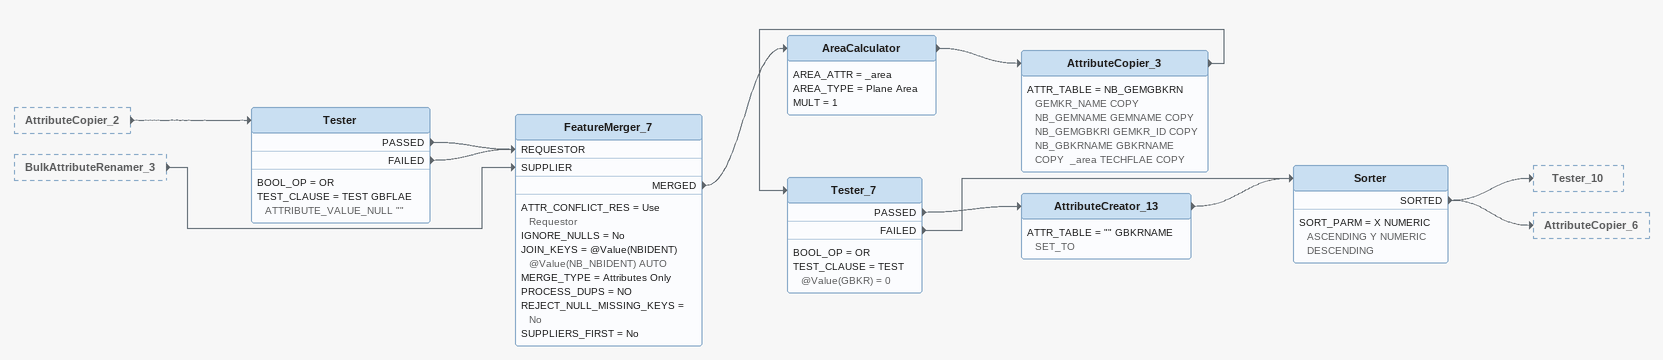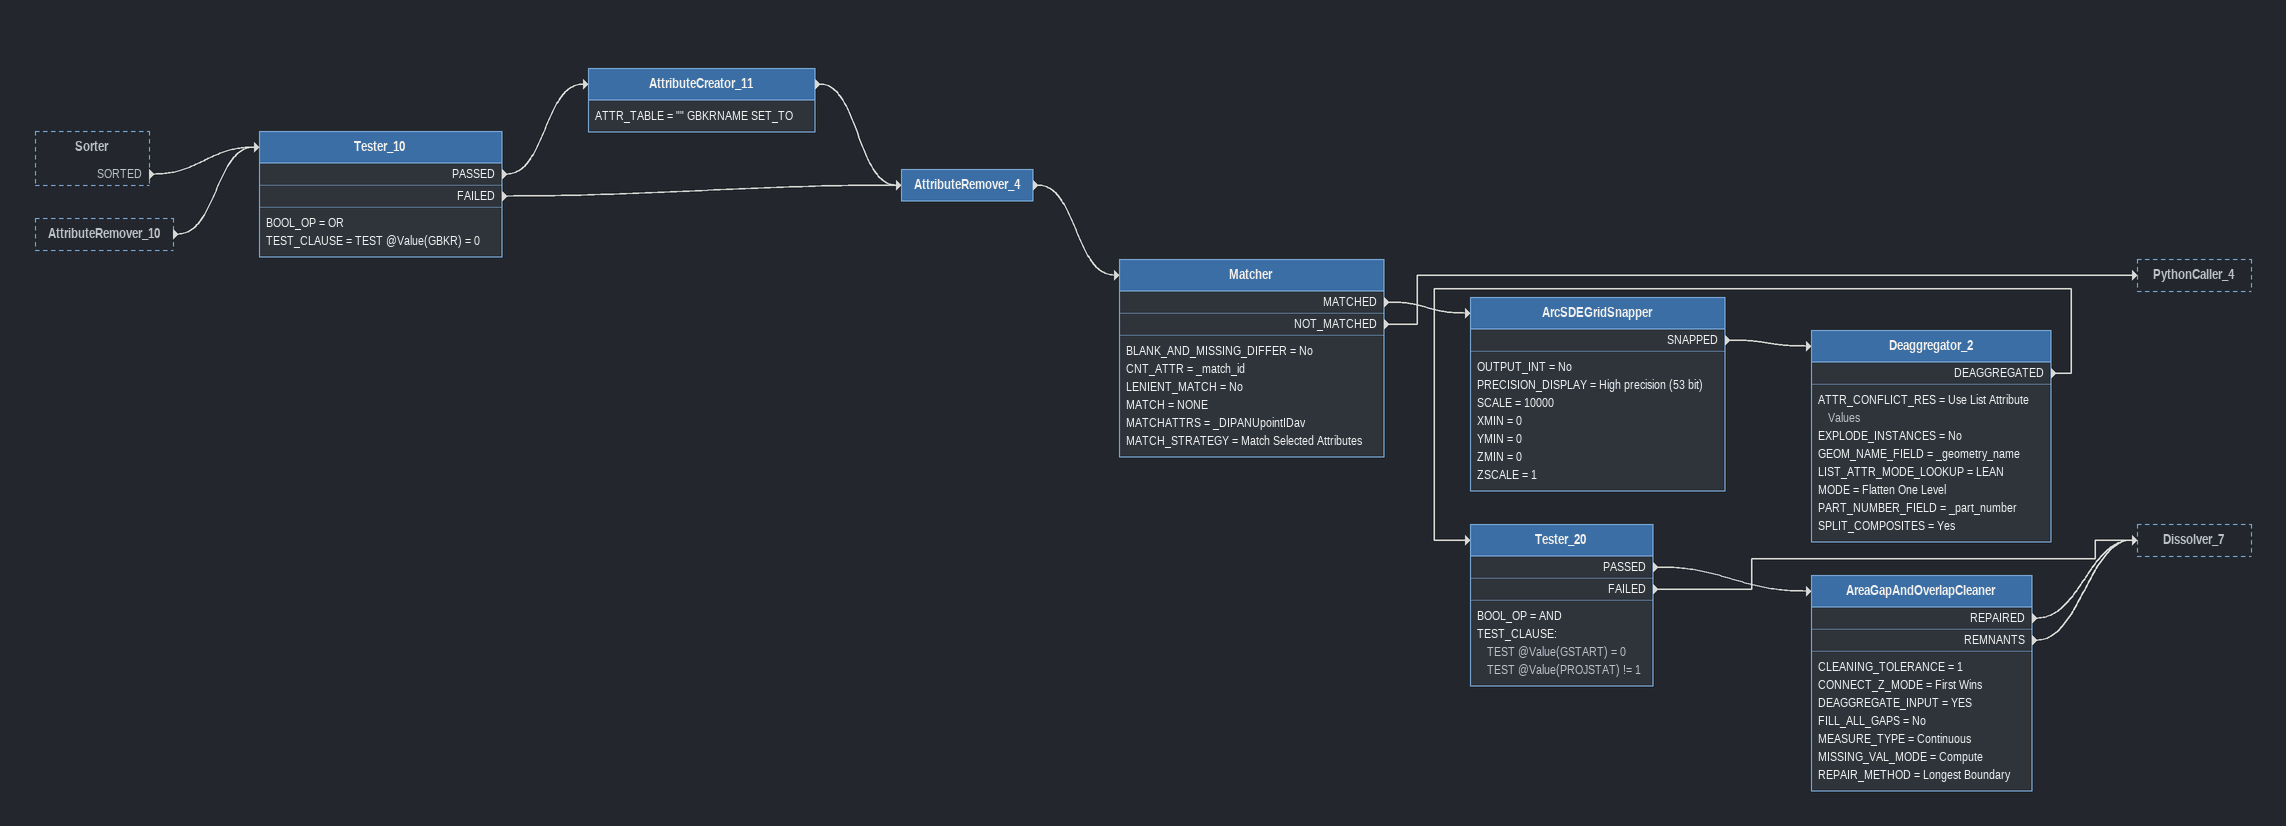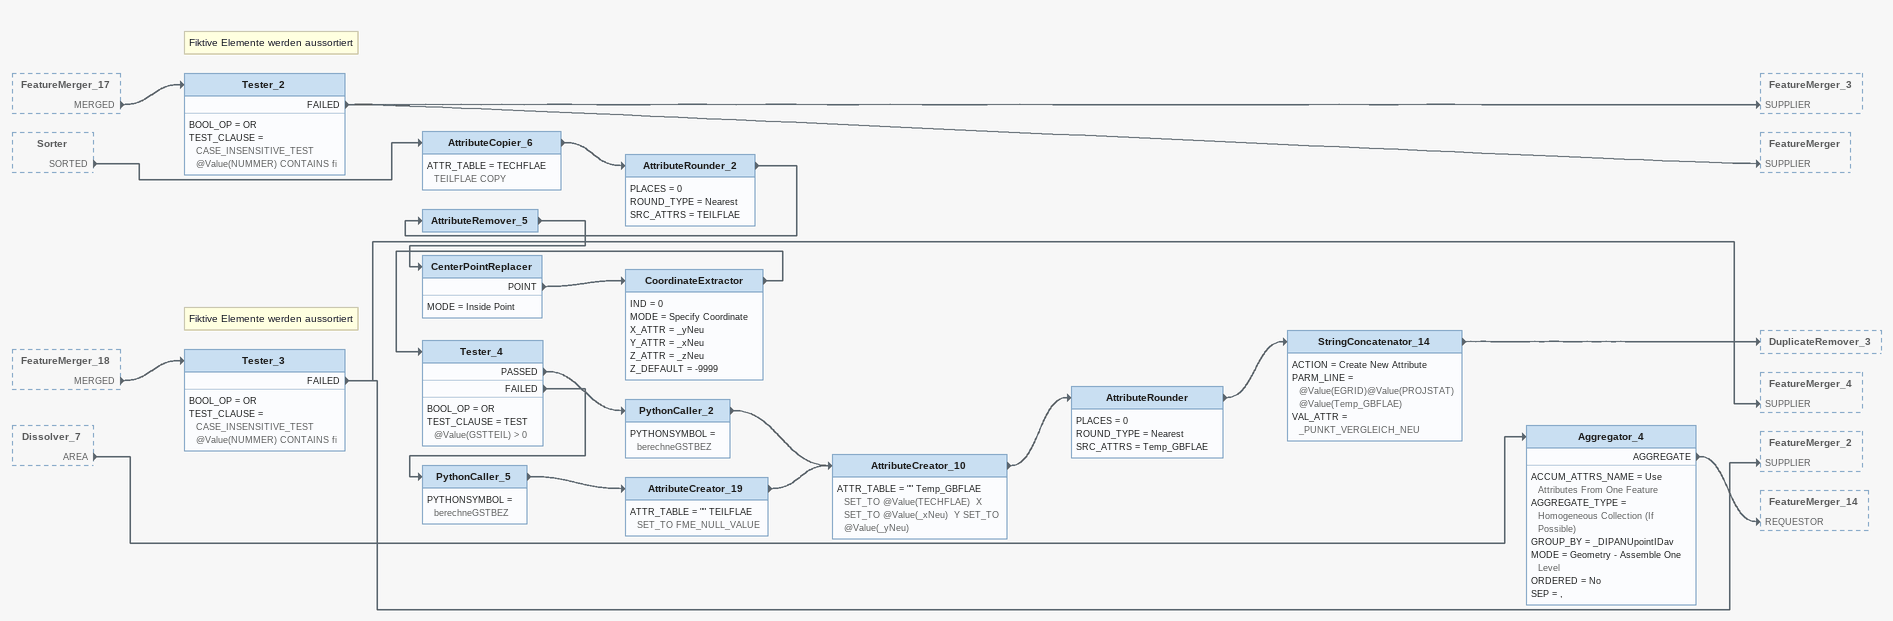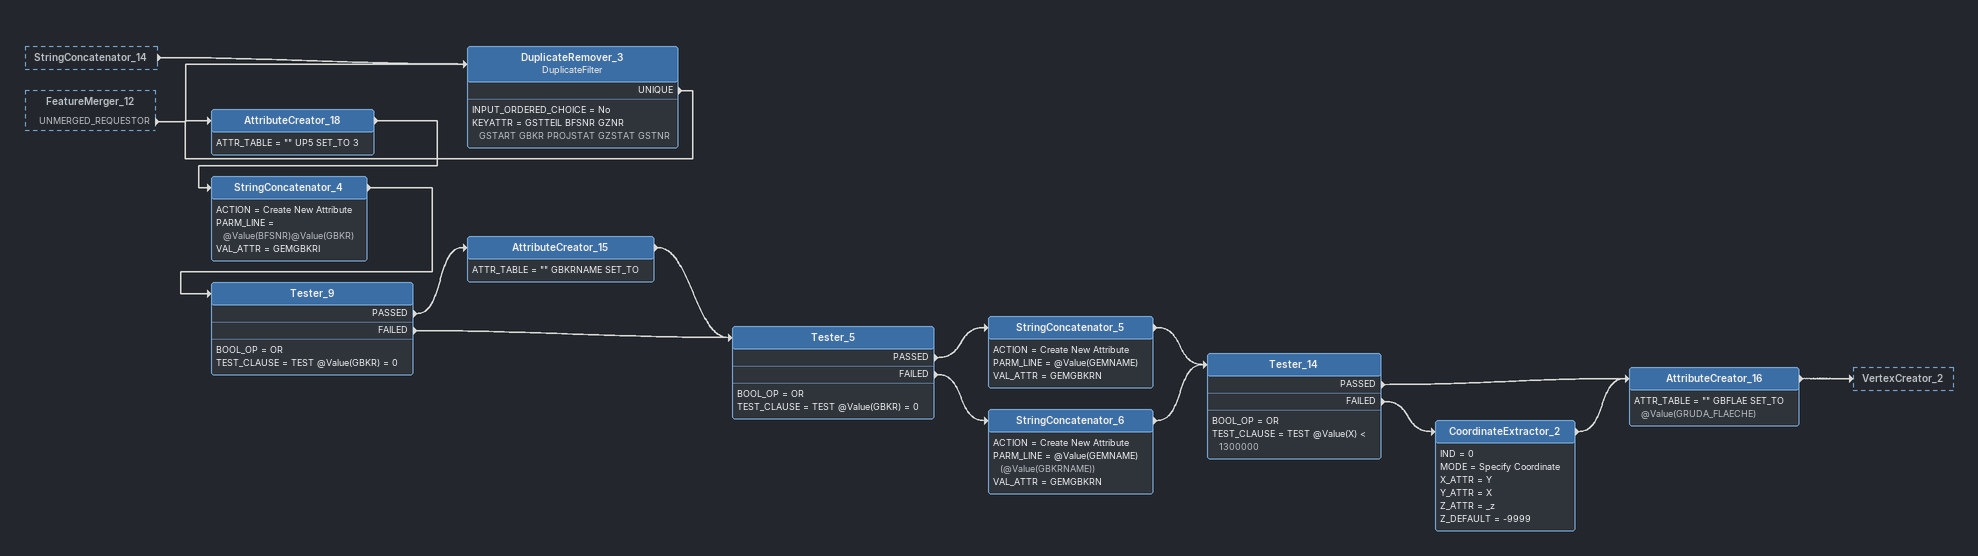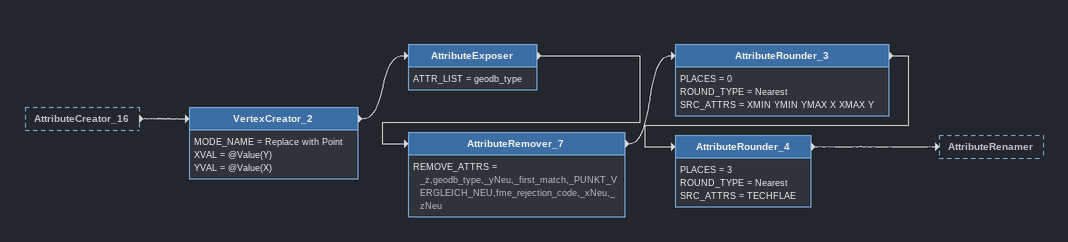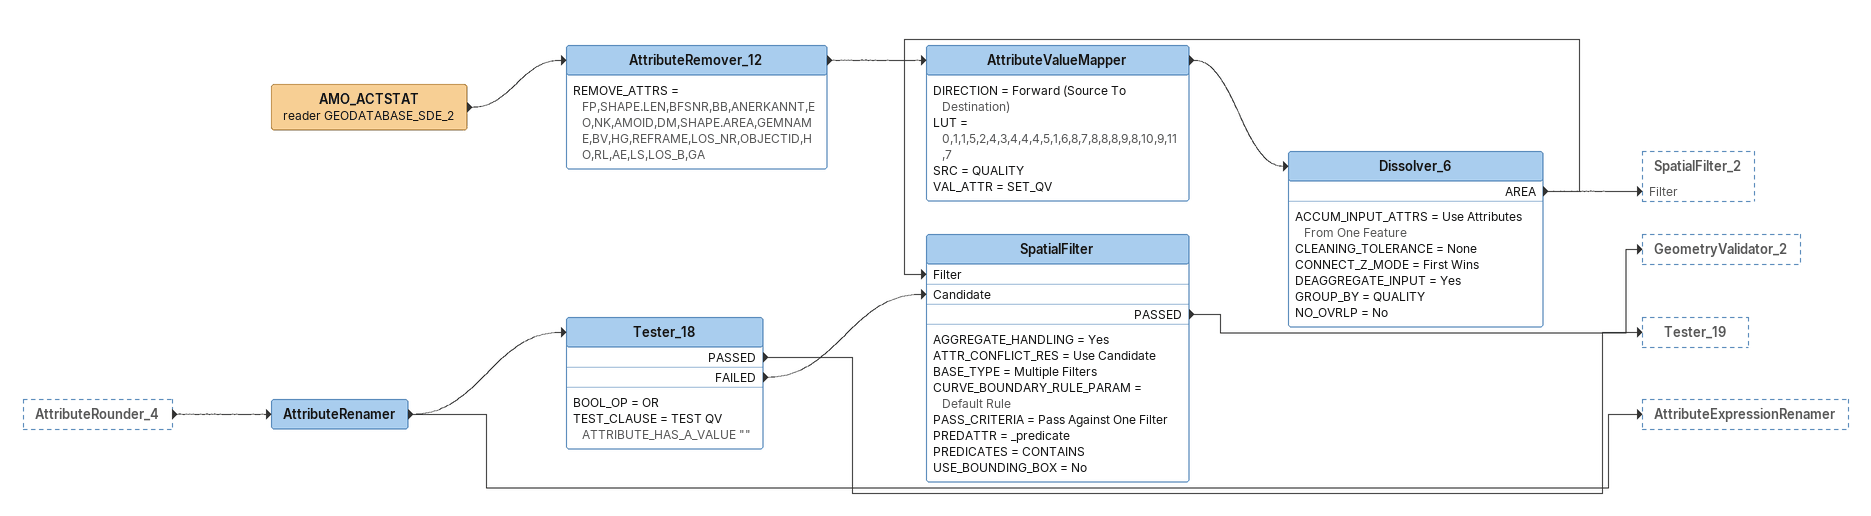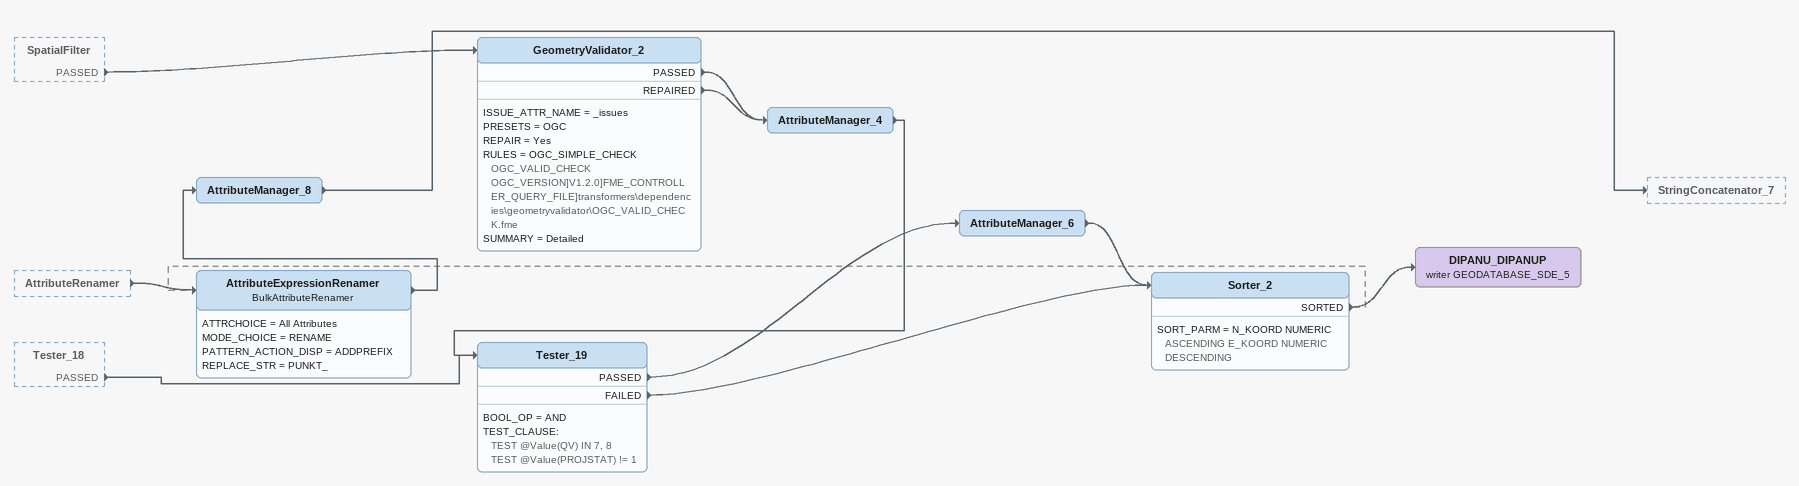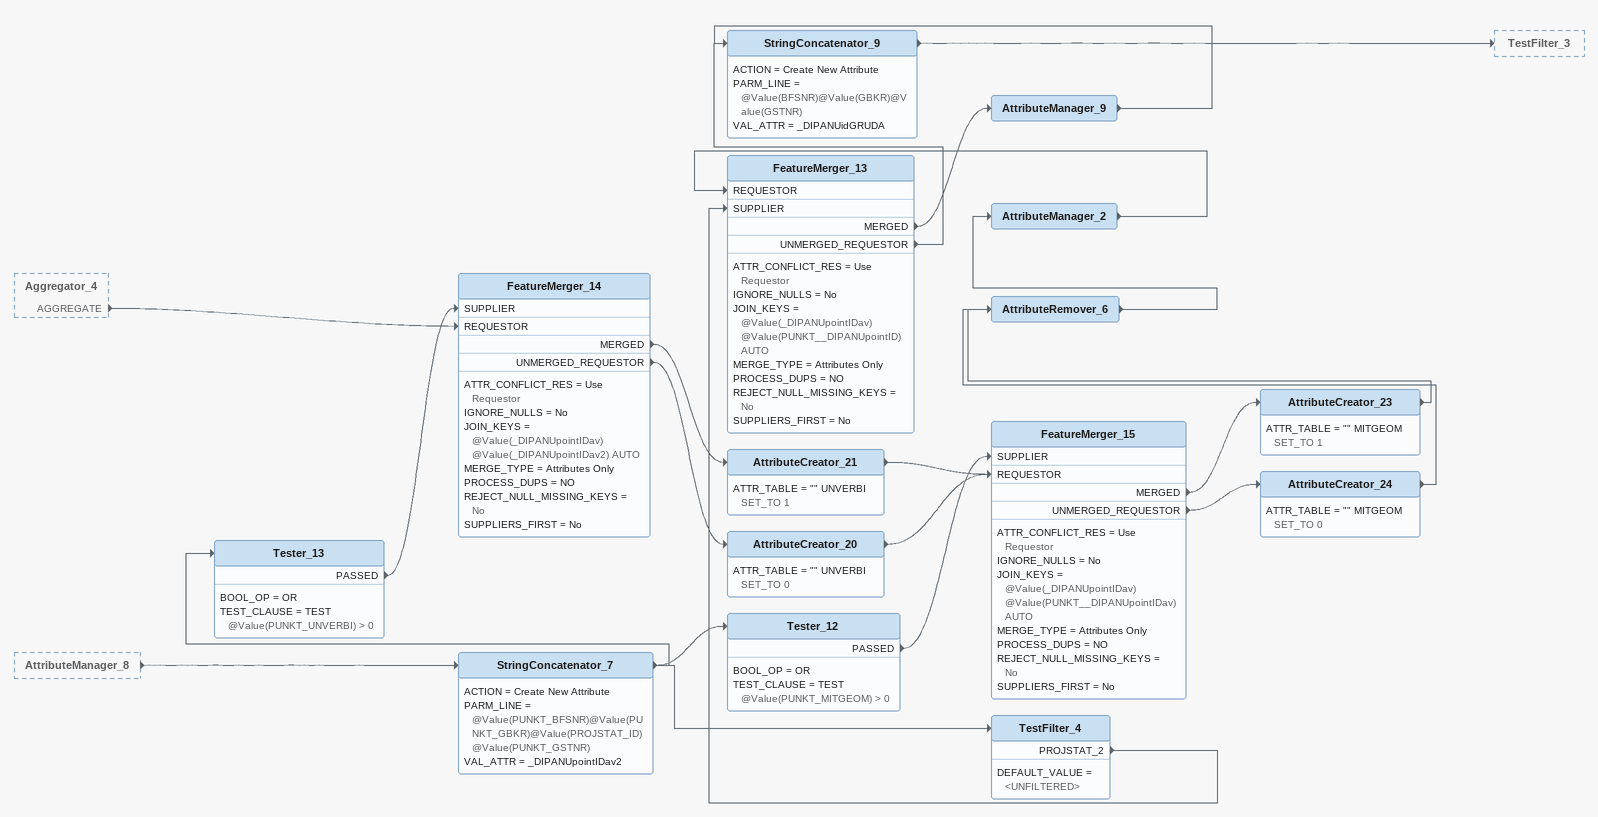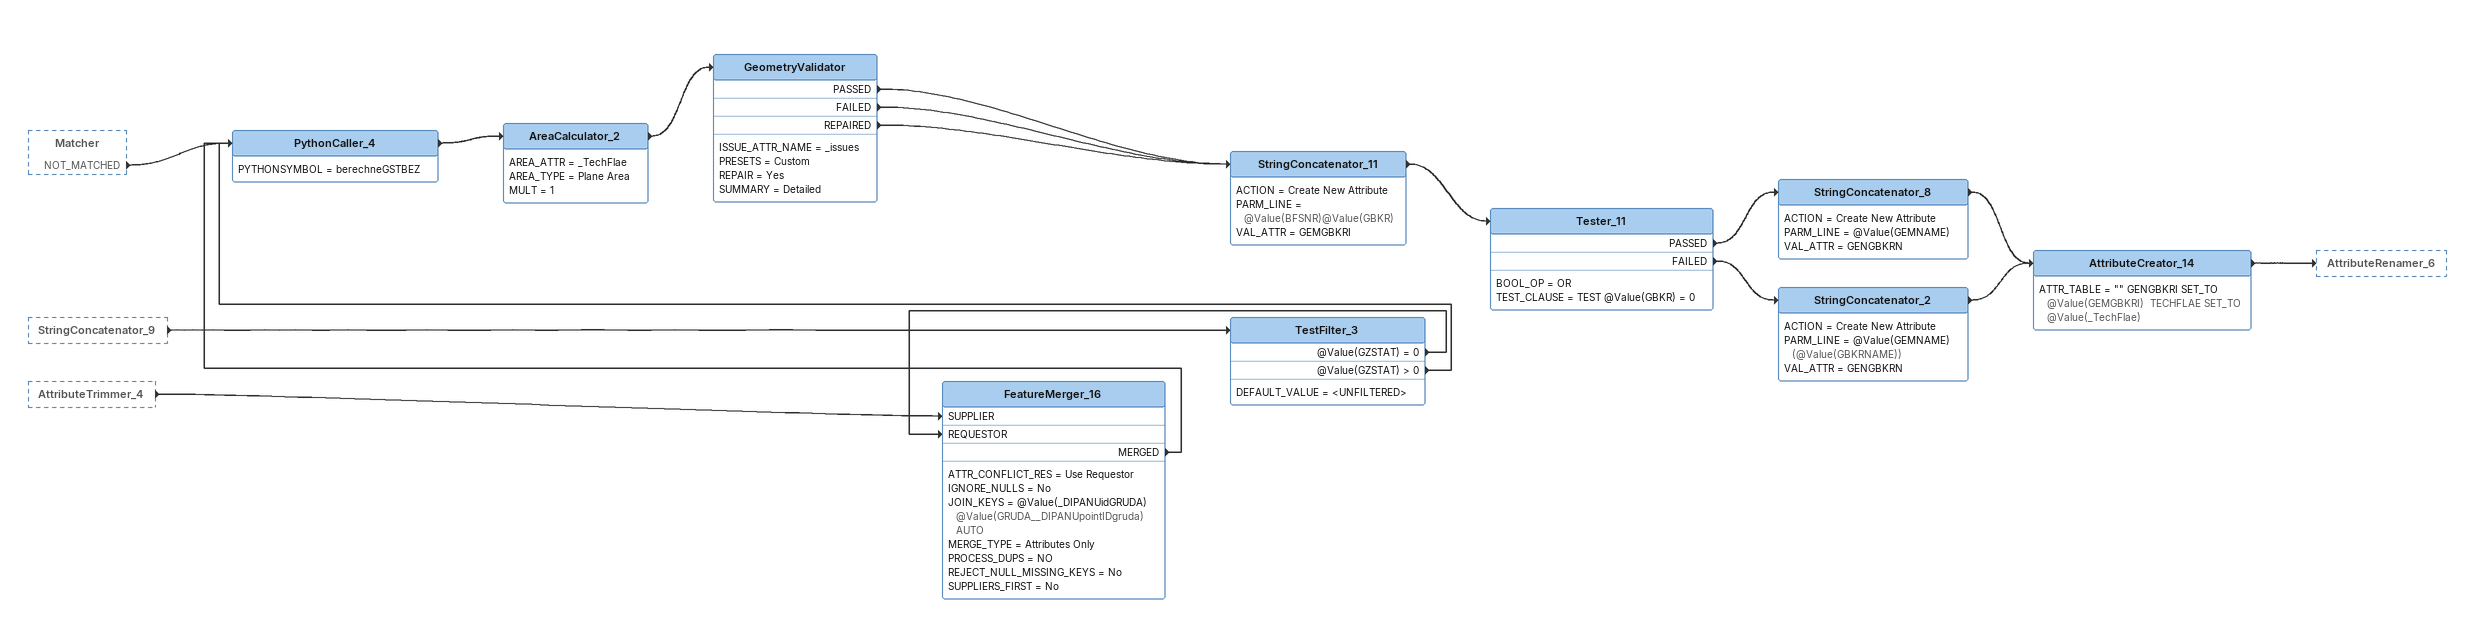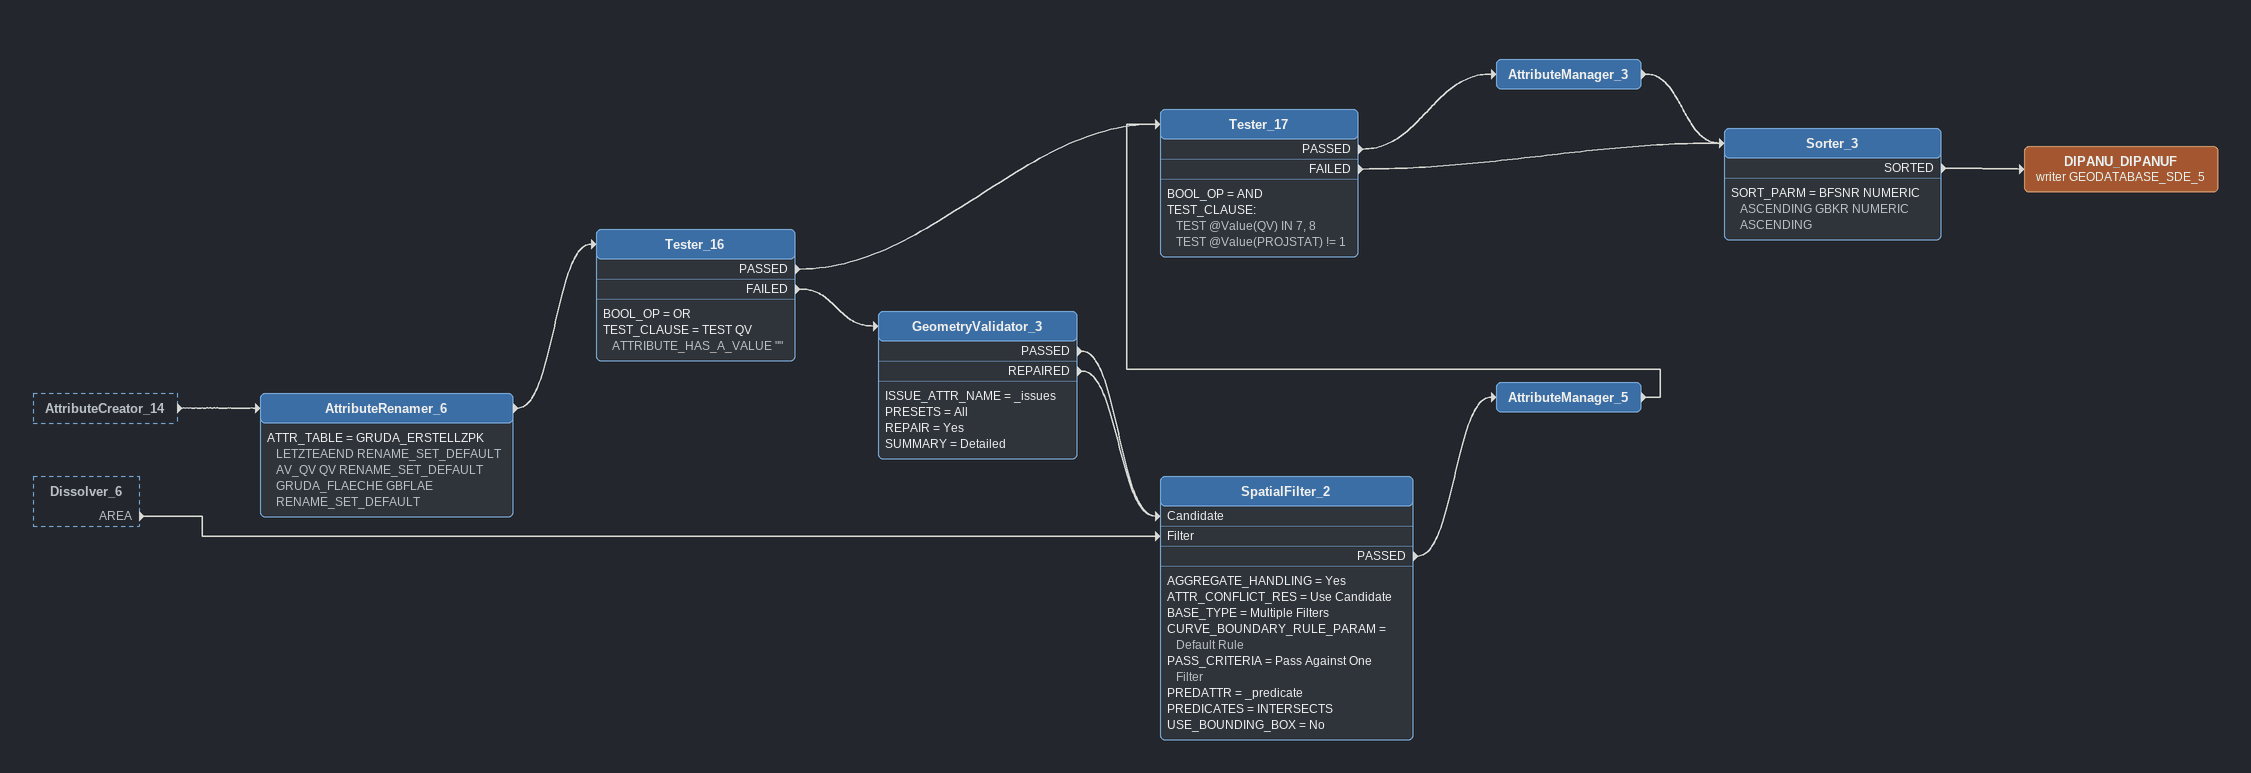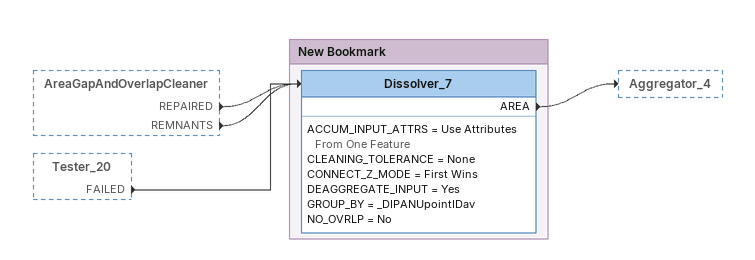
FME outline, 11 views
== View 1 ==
AttributeCopier_2 [outside]
    -> Tester
BulkAttributeRenamer_3 [outside]
    -> FeatureMerger_7 [SUPPLIER]
Tester
    BOOL_OP = OR
    TEST_CLAUSE = TEST GBFLAE ATTRIBUTE_VALUE_NULL ""
    PASSED -> FeatureMerger_7 [REQUESTOR]
    FAILED -> FeatureMerger_7 [REQUESTOR]
FeatureMerger_7
    ATTR_CONFLICT_RES = Use Requestor
    IGNORE_NULLS = No
    JOIN_KEYS = @Value(NBIDENT) @Value(NB_NBIDENT) AUTO
    MERGE_TYPE = Attributes Only
    PROCESS_DUPS = NO
    REJECT_NULL_MISSING_KEYS = No
    SUPPLIERS_FIRST = No
    MERGED -> AreaCalculator
AreaCalculator
    AREA_ATTR = _area
    AREA_TYPE = Plane Area
    MULT = 1
    -> AttributeCopier_3
AttributeCopier_3
    ATTR_TABLE = NB_GEMGBKRN GEMKR_NAME COPY  NB_GEMNAME GEMNAME COPY  NB_GEMGBKRI GEMKR_ID COPY  NB_GBKRNAME GBKRNAME COPY  _area TECHFLAE COPY
    -> Tester_7
Tester_7
    BOOL_OP = OR
    TEST_CLAUSE = TEST @Value(GBKR) = 0
    PASSED -> AttributeCreator_13
    FAILED -> Sorter
AttributeCreator_13
    ATTR_TABLE = "" GBKRNAME SET_TO
    -> Sorter
Sorter
    SORT_PARM = X NUMERIC ASCENDING Y NUMERIC DESCENDING
    SORTED -> Tester_10
    SORTED -> AttributeCopier_6

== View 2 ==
Sorter [outside]
    SORTED -> Tester_10
AttributeRemover_10 [outside]
    -> Tester_10
Tester_10
    BOOL_OP = OR
    TEST_CLAUSE = TEST @Value(GBKR) = 0
    PASSED -> AttributeCreator_11
    FAILED -> AttributeRemover_4
AttributeCreator_11
    ATTR_TABLE = "" GBKRNAME SET_TO
    -> AttributeRemover_4
AttributeRemover_4
    -> Matcher
Matcher
    BLANK_AND_MISSING_DIFFER = No
    CNT_ATTR = _match_id
    LENIENT_MATCH = No
    MATCH = NONE
    MATCHATTRS = _DIPANUpointIDav
    MATCH_STRATEGY = Match Selected Attributes
    MATCHED -> ArcSDEGridSnapper
    NOT_MATCHED -> PythonCaller_4
ArcSDEGridSnapper
    OUTPUT_INT = No
    PRECISION_DISPLAY = High precision (53 bit)
    SCALE = 10000
    XMIN = 0
    YMIN = 0
    ZMIN = 0
    ZSCALE = 1
    SNAPPED -> Deaggregator_2
Deaggregator_2
    ATTR_CONFLICT_RES = Use List Attribute Values
    EXPLODE_INSTANCES = No
    GEOM_NAME_FIELD = _geometry_name
    LIST_ATTR_MODE_LOOKUP = LEAN
    MODE = Flatten One Level
    PART_NUMBER_FIELD = _part_number
    SPLIT_COMPOSITES = Yes
    DEAGGREGATED -> Tester_20
Tester_20
    BOOL_OP = AND
    TEST_CLAUSE:
      TEST @Value(GSTART) = 0
      TEST @Value(PROJSTAT) != 1
    PASSED -> AreaGapAndOverlapCleaner
    FAILED -> Dissolver_7
AreaGapAndOverlapCleaner
    CLEANING_TOLERANCE = 1
    CONNECT_Z_MODE = First Wins
    DEAGGREGATE_INPUT = YES
    FILL_ALL_GAPS = No
    MEASURE_TYPE = Continuous
    MISSING_VAL_MODE = Compute
    REPAIR_METHOD = Longest Boundary
    REPAIRED -> Dissolver_7
    REMNANTS -> Dissolver_7

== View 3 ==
FeatureMerger_17 [outside]
    MERGED -> Tester_2
Sorter [outside]
    SORTED -> AttributeCopier_6
FeatureMerger_18 [outside]
    MERGED -> Tester_3
Dissolver_7 [outside]
    AREA -> Aggregator_4
Note: Fiktive Elemente werden aussortiert
Tester_2
    BOOL_OP = OR
    TEST_CLAUSE = CASE_INSENSITIVE_TEST @Value(NUMMER) CONTAINS fi
    FAILED -> FeatureMerger_3 [SUPPLIER]
    FAILED -> FeatureMerger [SUPPLIER]
Note: Fiktive Elemente werden aussortiert
Tester_3
    BOOL_OP = OR
    TEST_CLAUSE = CASE_INSENSITIVE_TEST @Value(NUMMER) CONTAINS fi
    FAILED -> FeatureMerger_4 [SUPPLIER]
    FAILED -> FeatureMerger_2 [SUPPLIER]
Aggregator_4
    ACCUM_ATTRS_NAME = Use Attributes From One Feature
    AGGREGATE_TYPE = Homogeneous Collection (If Possible)
    GROUP_BY = _DIPANUpointIDav
    MODE = Geometry - Assemble One Level
    ORDERED = No
    SEP = ,
    AGGREGATE -> FeatureMerger_14 [REQUESTOR]
AttributeCopier_6
    ATTR_TABLE = TECHFLAE TEILFLAE COPY
    -> AttributeRounder_2
AttributeRounder_2
    PLACES = 0
    ROUND_TYPE = Nearest
    SRC_ATTRS = TEILFLAE
    -> AttributeRemover_5
AttributeRemover_5
    -> CenterPointReplacer
CenterPointReplacer
    MODE = Inside Point
    POINT -> CoordinateExtractor
CoordinateExtractor
    IND = 0
    MODE = Specify Coordinate
    X_ATTR = _yNeu
    Y_ATTR = _xNeu
    Z_ATTR = _zNeu
    Z_DEFAULT = -9999
    -> Tester_4
Tester_4
    BOOL_OP = OR
    TEST_CLAUSE = TEST @Value(GSTTEIL) > 0
    PASSED -> PythonCaller_2
    FAILED -> PythonCaller_5
PythonCaller_2
    PYTHONSYMBOL = berechneGSTBEZ
    -> AttributeCreator_10
PythonCaller_5
    PYTHONSYMBOL = berechneGSTBEZ
    -> AttributeCreator_19
AttributeCreator_19
    ATTR_TABLE = "" TEILFLAE SET_TO FME_NULL_VALUE
    -> AttributeCreator_10
AttributeCreator_10
    ATTR_TABLE = "" Temp_GBFLAE SET_TO @Value(TECHFLAE)  X SET_TO @Value(_xNeu)  Y SET_TO @Value(_yNeu)
    -> AttributeRounder
AttributeRounder
    PLACES = 0
    ROUND_TYPE = Nearest
    SRC_ATTRS = Temp_GBFLAE
    -> StringConcatenator_14
StringConcatenator_14
    ACTION = Create New Attribute
    PARM_LINE = @Value(EGRID)@Value(PROJSTAT)@Value(Temp_GBFLAE)
    VAL_ATTR = _PUNKT_VERGLEICH_NEU
    -> DuplicateRemover_3

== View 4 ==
StringConcatenator_14 [outside]
    -> DuplicateRemover_3
FeatureMerger_12 [outside]
    UNMERGED_REQUESTOR -> DuplicateRemover_3
DuplicateRemover_3: DuplicateFilter
    INPUT_ORDERED_CHOICE = No
    KEYATTR = GSTTEIL BFSNR GZNR GSTART GBKR PROJSTAT GZSTAT GSTNR
    UNIQUE -> AttributeCreator_18
AttributeCreator_18
    ATTR_TABLE = "" UP5 SET_TO 3
    -> StringConcatenator_4
StringConcatenator_4
    ACTION = Create New Attribute
    PARM_LINE = @Value(BFSNR)@Value(GBKR)
    VAL_ATTR = GEMGBKRI
    -> Tester_9
Tester_9
    BOOL_OP = OR
    TEST_CLAUSE = TEST @Value(GBKR) = 0
    PASSED -> AttributeCreator_15
    FAILED -> Tester_5
AttributeCreator_15
    ATTR_TABLE = "" GBKRNAME SET_TO
    -> Tester_5
Tester_5
    BOOL_OP = OR
    TEST_CLAUSE = TEST @Value(GBKR) = 0
    PASSED -> StringConcatenator_5
    FAILED -> StringConcatenator_6
StringConcatenator_5
    ACTION = Create New Attribute
    PARM_LINE = @Value(GEMNAME)
    VAL_ATTR = GEMGBKRN
    -> Tester_14
StringConcatenator_6
    ACTION = Create New Attribute
    PARM_LINE = @Value(GEMNAME) (@Value(GBKRNAME))
    VAL_ATTR = GEMGBKRN
    -> Tester_14
Tester_14
    BOOL_OP = OR
    TEST_CLAUSE = TEST @Value(X) < 1300000
    PASSED -> AttributeCreator_16
    FAILED -> CoordinateExtractor_2
CoordinateExtractor_2
    IND = 0
    MODE = Specify Coordinate
    X_ATTR = Y
    Y_ATTR = X
    Z_ATTR = _z
    Z_DEFAULT = -9999
    -> AttributeCreator_16
AttributeCreator_16
    ATTR_TABLE = "" GBFLAE SET_TO @Value(GRUDA_FLAECHE)
    -> VertexCreator_2

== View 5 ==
AttributeCreator_16 [outside]
    -> VertexCreator_2
VertexCreator_2
    MODE_NAME = Replace with Point
    XVAL = @Value(Y)
    YVAL = @Value(X)
    -> AttributeExposer
AttributeExposer
    ATTR_LIST = geodb_type
    -> AttributeRemover_7
AttributeRemover_7
    REMOVE_ATTRS = _z,geodb_type,_yNeu,_first_match,_PUNKT_VERGLEICH_NEU,fme_rejection_code,_xNeu,_zNeu
    -> AttributeRounder_3
AttributeRounder_3
    PLACES = 0
    ROUND_TYPE = Nearest
    SRC_ATTRS = XMIN YMIN YMAX X XMAX Y
    -> AttributeRounder_4
AttributeRounder_4
    PLACES = 3
    ROUND_TYPE = Nearest
    SRC_ATTRS = TECHFLAE
    -> AttributeRenamer

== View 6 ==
AttributeRounder_4 [outside]
    -> AttributeRenamer
AttributeRenamer
    -> Tester_18
    -> AttributeExpressionRenamer
Tester_18
    BOOL_OP = OR
    TEST_CLAUSE = TEST QV ATTRIBUTE_HAS_A_VALUE ""
    PASSED -> Tester_19
    FAILED -> SpatialFilter [Candidate]
AMO_ACTSTAT (reader GEODATABASE_SDE_2)
    -> AttributeRemover_12
AttributeRemover_12
    REMOVE_ATTRS = FP,SHAPE.LEN,BFSNR,BB,ANERKANNT,EO,NK,AMOID,DM,SHAPE.AREA,GEMNAME,BV,HG,REFRAME,LOS_NR,OBJECTID,HO,RL,AE,LS,LOS_B,GA
    -> AttributeValueMapper
AttributeValueMapper
    DIRECTION = Forward (Source To Destination)
    LUT = 0,1,1,5,2,4,3,4,4,4,5,1,6,8,7,8,8,8,9,8,10,9,11,7
    SRC = QUALITY
    VAL_ATTR = SET_QV
    -> Dissolver_6
Dissolver_6
    ACCUM_INPUT_ATTRS = Use Attributes From One Feature
    CLEANING_TOLERANCE = None
    CONNECT_Z_MODE = First Wins
    DEAGGREGATE_INPUT = Yes
    GROUP_BY = QUALITY
    NO_OVRLP = No
    AREA -> SpatialFilter [Filter]
    AREA -> SpatialFilter_2 [Filter]
SpatialFilter
    AGGREGATE_HANDLING = Yes
    ATTR_CONFLICT_RES = Use Candidate
    BASE_TYPE = Multiple Filters
    CURVE_BOUNDARY_RULE_PARAM = Default Rule
    PASS_CRITERIA = Pass Against One Filter
    PREDATTR = _predicate
    PREDICATES = CONTAINS
    USE_BOUNDING_BOX = No
    PASSED -> GeometryValidator_2

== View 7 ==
SpatialFilter [outside]
    PASSED -> GeometryValidator_2
AttributeRenamer [outside]
    -> AttributeExpressionRenamer
Tester_18 [outside]
    PASSED -> Tester_19
GeometryValidator_2
    ISSUE_ATTR_NAME = _issues
    PRESETS = OGC
    REPAIR = Yes
    RULES = OGC_SIMPLE_CHECK  OGC_VALID_CHECK OGC_VERSION]V1.2.0]FME_CONTROLLER_QUERY_FILE]transformers\dependencies\geometryvalidator\OGC_VALID_CHECK.fme
    SUMMARY = Detailed
    PASSED -> AttributeManager_4
    REPAIRED -> AttributeManager_4
AttributeManager_4
    -> Tester_19
Tester_19
    BOOL_OP = AND
    TEST_CLAUSE:
      TEST @Value(QV) IN 7, 8
      TEST @Value(PROJSTAT) != 1
    PASSED -> AttributeManager_6
    FAILED -> Sorter_2
AttributeManager_6
    -> Sorter_2
Sorter_2
    SORT_PARM = N_KOORD NUMERIC ASCENDING E_KOORD NUMERIC DESCENDING
    SORTED -> AttributeExpressionRenamer [off]
    SORTED -> DIPANU_DIPANUP (writer GEODATABASE_SDE_5)
DIPANU_DIPANUP (writer GEODATABASE_SDE_5)
AttributeExpressionRenamer: BulkAttributeRenamer
    ATTRCHOICE = All Attributes
    MODE_CHOICE = RENAME
    PATTERN_ACTION_DISP = ADDPREFIX
    REPLACE_STR = PUNKT_
    -> AttributeManager_8
AttributeManager_8
    -> StringConcatenator_7

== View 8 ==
Aggregator_4 [outside]
    AGGREGATE -> FeatureMerger_14 [REQUESTOR]
AttributeManager_8 [outside]
    -> StringConcatenator_7
StringConcatenator_7
    ACTION = Create New Attribute
    PARM_LINE = @Value(PUNKT_BFSNR)@Value(PUNKT_GBKR)@Value(PROJSTAT_ID)@Value(PUNKT_GSTNR)
    VAL_ATTR = _DIPANUpointIDav2
    -> Tester_12
    -> Tester_13
    -> TestFilter_4
Tester_13
    BOOL_OP = OR
    TEST_CLAUSE = TEST @Value(PUNKT_UNVERBI) > 0
    PASSED -> FeatureMerger_14 [SUPPLIER]
FeatureMerger_14
    ATTR_CONFLICT_RES = Use Requestor
    IGNORE_NULLS = No
    JOIN_KEYS = @Value(_DIPANUpointIDav) @Value(_DIPANUpointIDav2) AUTO
    MERGE_TYPE = Attributes Only
    PROCESS_DUPS = NO
    REJECT_NULL_MISSING_KEYS = No
    SUPPLIERS_FIRST = No
    MERGED -> AttributeCreator_21
    UNMERGED_REQUESTOR -> AttributeCreator_20
AttributeCreator_21
    ATTR_TABLE = "" UNVERBI SET_TO 1
    -> FeatureMerger_15 [REQUESTOR]
AttributeCreator_20
    ATTR_TABLE = "" UNVERBI SET_TO 0
    -> FeatureMerger_15 [REQUESTOR]
Tester_12
    BOOL_OP = OR
    TEST_CLAUSE = TEST @Value(PUNKT_MITGEOM) > 0
    PASSED -> FeatureMerger_15 [SUPPLIER]
FeatureMerger_15
    ATTR_CONFLICT_RES = Use Requestor
    IGNORE_NULLS = No
    JOIN_KEYS = @Value(_DIPANUpointIDav) @Value(PUNKT__DIPANUpointIDav) AUTO
    MERGE_TYPE = Attributes Only
    PROCESS_DUPS = NO
    REJECT_NULL_MISSING_KEYS = No
    SUPPLIERS_FIRST = No
    MERGED -> AttributeCreator_23
    UNMERGED_REQUESTOR -> AttributeCreator_24
AttributeCreator_23
    ATTR_TABLE = "" MITGEOM SET_TO 1
    -> AttributeRemover_6
AttributeCreator_24
    ATTR_TABLE = "" MITGEOM SET_TO 0
    -> AttributeRemover_6
AttributeRemover_6
    -> AttributeManager_2
AttributeManager_2
    -> FeatureMerger_13 [REQUESTOR]
TestFilter_4
    DEFAULT_VALUE = <UNFILTERED>
    PROJSTAT_2 -> FeatureMerger_13 [SUPPLIER]
FeatureMerger_13
    ATTR_CONFLICT_RES = Use Requestor
    IGNORE_NULLS = No
    JOIN_KEYS = @Value(_DIPANUpointIDav) @Value(PUNKT__DIPANUpointID) AUTO
    MERGE_TYPE = Attributes Only
    PROCESS_DUPS = NO
    REJECT_NULL_MISSING_KEYS = No
    SUPPLIERS_FIRST = No
    MERGED -> AttributeManager_9
    UNMERGED_REQUESTOR -> StringConcatenator_9
AttributeManager_9
    -> StringConcatenator_9
StringConcatenator_9
    ACTION = Create New Attribute
    PARM_LINE = @Value(BFSNR)@Value(GBKR)@Value(GSTNR)
    VAL_ATTR = _DIPANUidGRUDA
    -> TestFilter_3

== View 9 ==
Matcher [outside]
    NOT_MATCHED -> PythonCaller_4
StringConcatenator_9 [outside]
    -> TestFilter_3
AttributeTrimmer_4 [outside]
    -> FeatureMerger_16 [SUPPLIER]
TestFilter_3
    DEFAULT_VALUE = <UNFILTERED>
    @Value(GZSTAT) = 0 -> FeatureMerger_16 [REQUESTOR]
    @Value(GZSTAT) > 0 -> PythonCaller_4
FeatureMerger_16
    ATTR_CONFLICT_RES = Use Requestor
    IGNORE_NULLS = No
    JOIN_KEYS = @Value(_DIPANUidGRUDA) @Value(GRUDA__DIPANUpointIDgruda) AUTO
    MERGE_TYPE = Attributes Only
    PROCESS_DUPS = NO
    REJECT_NULL_MISSING_KEYS = No
    SUPPLIERS_FIRST = No
    MERGED -> PythonCaller_4
PythonCaller_4
    PYTHONSYMBOL = berechneGSTBEZ
    -> AreaCalculator_2
AreaCalculator_2
    AREA_ATTR = _TechFlae
    AREA_TYPE = Plane Area
    MULT = 1
    -> GeometryValidator
GeometryValidator
    ISSUE_ATTR_NAME = _issues
    PRESETS = Custom
    REPAIR = Yes
    SUMMARY = Detailed
    PASSED -> StringConcatenator_11
    FAILED -> StringConcatenator_11
    REPAIRED -> StringConcatenator_11
StringConcatenator_11
    ACTION = Create New Attribute
    PARM_LINE = @Value(BFSNR)@Value(GBKR)
    VAL_ATTR = GEMGBKRI
    -> Tester_11
Tester_11
    BOOL_OP = OR
    TEST_CLAUSE = TEST @Value(GBKR) = 0
    PASSED -> StringConcatenator_8
    FAILED -> StringConcatenator_2
StringConcatenator_8
    ACTION = Create New Attribute
    PARM_LINE = @Value(GEMNAME)
    VAL_ATTR = GENGBKRN
    -> AttributeCreator_14
StringConcatenator_2
    ACTION = Create New Attribute
    PARM_LINE = @Value(GEMNAME) (@Value(GBKRNAME))
    VAL_ATTR = GENGBKRN
    -> AttributeCreator_14
AttributeCreator_14
    ATTR_TABLE = "" GENGBKRI SET_TO @Value(GEMGBKRI)  TECHFLAE SET_TO @Value(_TechFlae)
    -> AttributeRenamer_6

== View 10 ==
AttributeCreator_14 [outside]
    -> AttributeRenamer_6
Dissolver_6 [outside]
    AREA -> SpatialFilter_2 [Filter]
AttributeRenamer_6
    ATTR_TABLE = GRUDA_ERSTELLZPK LETZTEAEND RENAME_SET_DEFAULT  AV_QV QV RENAME_SET_DEFAULT  GRUDA_FLAECHE GBFLAE RENAME_SET_DEFAULT
    -> Tester_16
Tester_16
    BOOL_OP = OR
    TEST_CLAUSE = TEST QV ATTRIBUTE_HAS_A_VALUE ""
    PASSED -> Tester_17
    FAILED -> GeometryValidator_3
GeometryValidator_3
    ISSUE_ATTR_NAME = _issues
    PRESETS = All
    REPAIR = Yes
    SUMMARY = Detailed
    PASSED -> SpatialFilter_2 [Candidate]
    REPAIRED -> SpatialFilter_2 [Candidate]
SpatialFilter_2
    AGGREGATE_HANDLING = Yes
    ATTR_CONFLICT_RES = Use Candidate
    BASE_TYPE = Multiple Filters
    CURVE_BOUNDARY_RULE_PARAM = Default Rule
    PASS_CRITERIA = Pass Against One Filter
    PREDATTR = _predicate
    PREDICATES = INTERSECTS
    USE_BOUNDING_BOX = No
    PASSED -> AttributeManager_5
AttributeManager_5
    -> Tester_17
Tester_17
    BOOL_OP = AND
    TEST_CLAUSE:
      TEST @Value(QV) IN 7, 8
      TEST @Value(PROJSTAT) != 1
    PASSED -> AttributeManager_3
    FAILED -> Sorter_3
AttributeManager_3
    -> Sorter_3
Sorter_3
    SORT_PARM = BFSNR NUMERIC ASCENDING GBKR NUMERIC ASCENDING
    SORTED -> DIPANU_DIPANUF (writer GEODATABASE_SDE_5)
DIPANU_DIPANUF (writer GEODATABASE_SDE_5)

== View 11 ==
AreaGapAndOverlapCleaner [outside]
    REPAIRED -> Dissolver_7
    REMNANTS -> Dissolver_7
Tester_20 [outside]
    FAILED -> Dissolver_7

Bookmark: New Bookmark
Dissolver_7
    ACCUM_INPUT_ATTRS = Use Attributes From One Feature
    CLEANING_TOLERANCE = None
    CONNECT_Z_MODE = First Wins
    DEAGGREGATE_INPUT = Yes
    GROUP_BY = _DIPANUpointIDav
    NO_OVRLP = No
    AREA -> Aggregator_4
